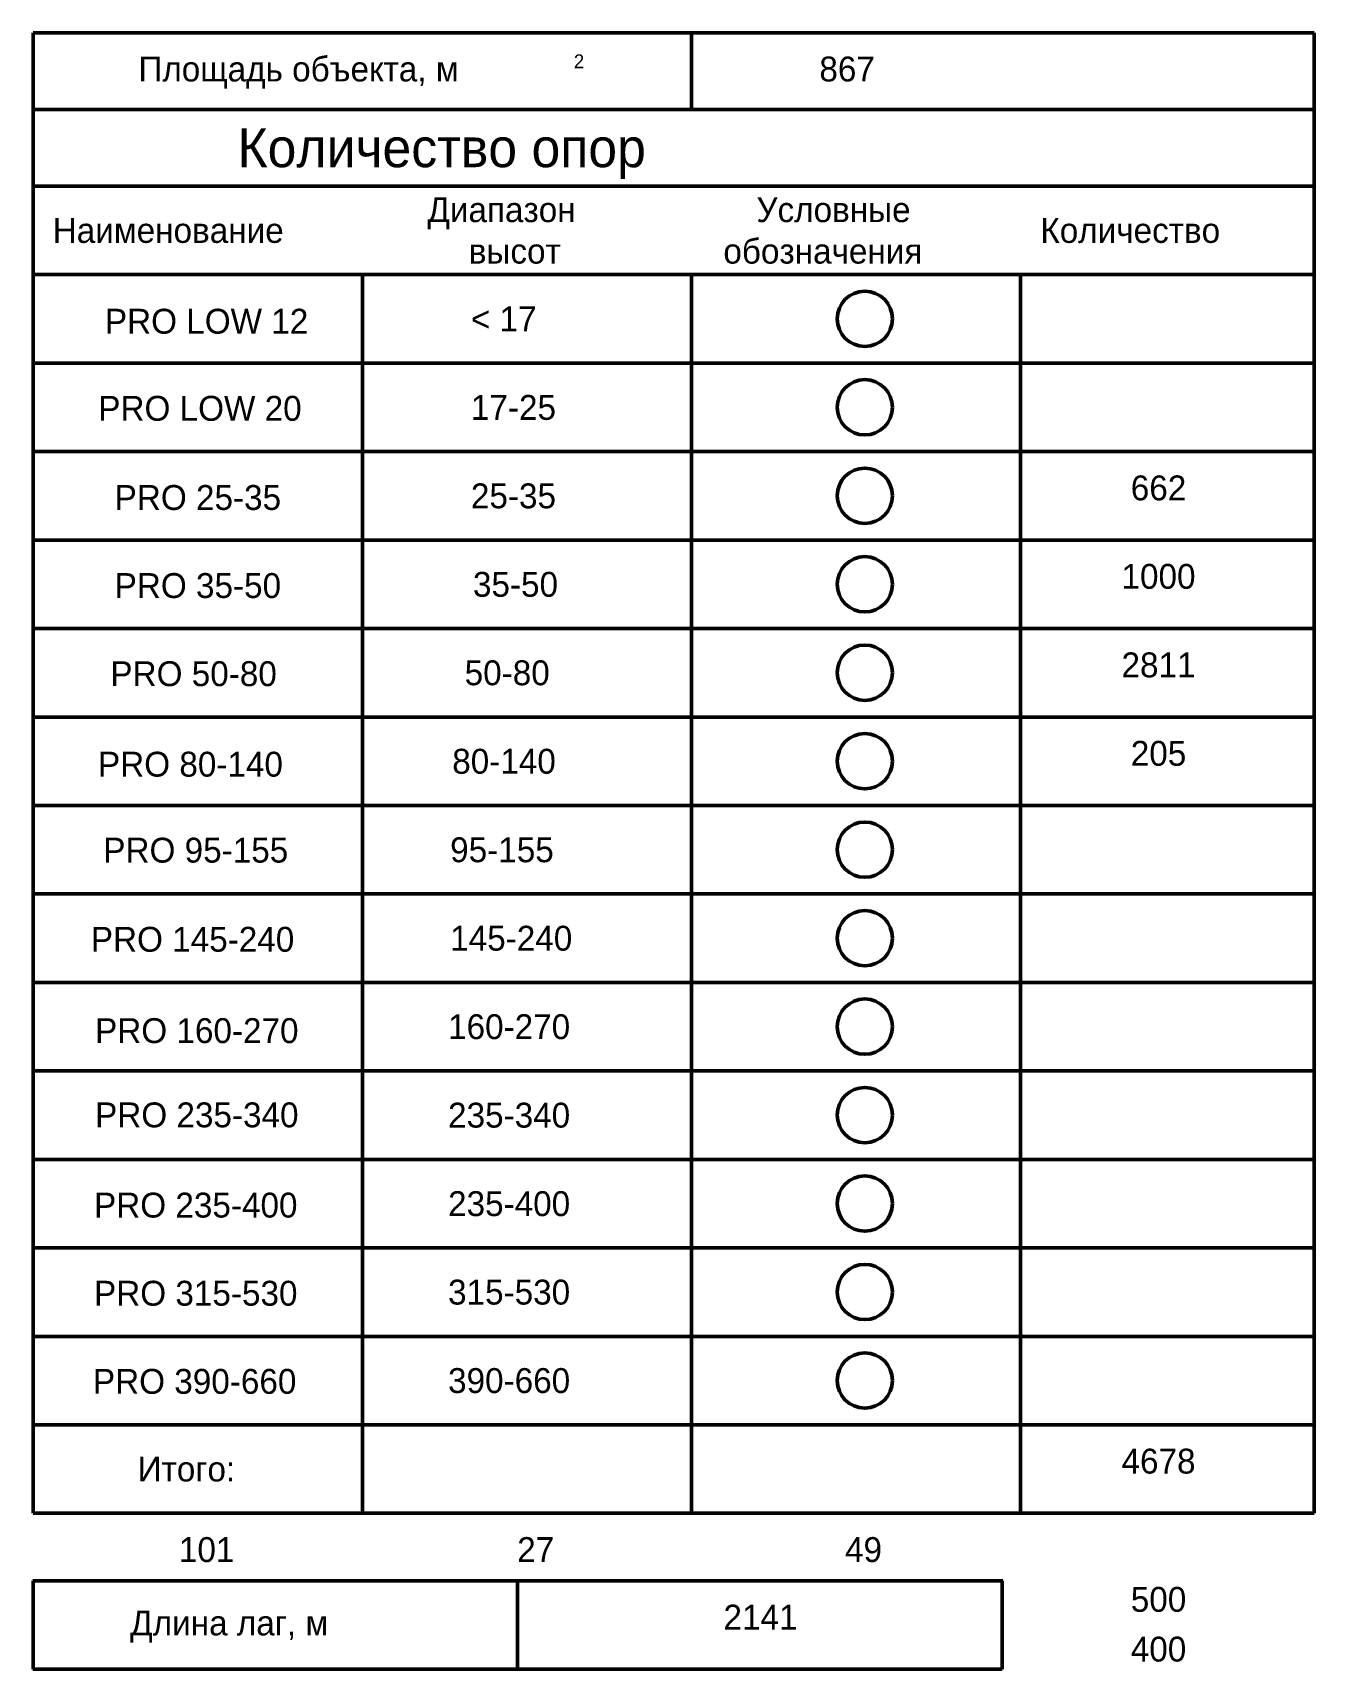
# Model space of a CAD drawing. Header units: millimetres. Extents: x 3543 to 601035, y -146359 to 38454.
# Drawn here: x 577858 to 601035, y -1859 to 27741 of the extents above; entities that cross this region are included whole.
import ezdxf
from ezdxf.enums import TextEntityAlignment as Align

# ---------------------------------------------------------------- set-up
doc = ezdxf.new("R2010")
doc.units = ezdxf.units.MM
doc.layers.add('контур', color=1, linetype='Continuous', lineweight=50)

# ---------------------------------------------------------------- blocks, each defined once
blk = doc.blocks.new('*U27')
at = {"color": 0}
for p, q in [((0, 0), (23168, 0)), ((0, 0), (0, -26779)), ((11903, 0), (11903, -1388)), ((23168, 0), (23168, -26779)), ((0, -1388), (23168, -1388)), ((0, -2776), (23168, -2776)), ((0, -4376), (23168, -4376)), ((5952, -4376), (5952, -26779)), ((11903, -4376), (11903, -26779)), ((17855, -4376), (17855, -26779)), ((0, -5976), (23168, -5976)), ((0, -7577), (23168, -7577)), ((0, -9177), (23168, -9177)), ((0, -10777), (23168, -10777)), ((0, -12377), (23168, -12377)), ((0, -13978), (23168, -13978)), ((0, -15578), (23168, -15578)), ((0, -17178), (23168, -17178)), ((0, -18778), (23168, -18778)), ((0, -20378), (23168, -20378)), ((0, -21979), (23168, -21979)), ((0, -23579), (23168, -23579)), ((0, -25179), (23168, -25179)), ((0, -26779), (23168, -26779)), ((-10, -28000), (17526, -28000)), ((0, -28000), (0, -29601)), ((0, -28000), (17535, -28000)), ((8758, -28000), (8758, -29601)), ((17526, -28000), (17526, -29601)), ((-10, -29601), (17526, -29601)), ((-10, -29601), (17526, -29601))]:
    blk.add_line(p, q, dxfattribs=at)
at = {"color": 221}
blk.add_circle((15039, -5175), 500, dxfattribs=at)
at = {"color": 2}
blk.add_circle((15039, -6775), 500, dxfattribs=at)
at = {"color": 1}
blk.add_circle((15039, -8375), 500, dxfattribs=at)
at = {"color": 92}
blk.add_circle((15039, -9976), 500, dxfattribs=at)
at = {"color": 131}
blk.add_circle((15039, -11576), 500, dxfattribs=at)
at = {"color": 30}
blk.add_circle((15039, -13176), 500, dxfattribs=at)
at = {"color": 160}
blk.add_circle((15039, -14776), 500, dxfattribs=at)
at = {"color": 60}
blk.add_circle((15039, -16377), 500, dxfattribs=at)
at = {"color": 134}
blk.add_circle((15039, -17977), 500, dxfattribs=at)
at = {"color": 42}
blk.add_circle((15039, -19577), 500, dxfattribs=at)
at = {"color": 26}
blk.add_circle((15039, -21177), 500, dxfattribs=at)
at = {"color": 82}
blk.add_circle((15039, -22777), 500, dxfattribs=at)
at = {"color": 163}
blk.add_circle((15039, -24378), 500, dxfattribs=at)
at = {"color": 0}
for s, height, p in [('Площадь объекта, м', 450, (1902, -881)), ('2', 250, (9777, -642)), ('Количество опор', 700, (3693, -2432)), ('Диапазон', 450, (7127, -3426)), ('Условные', 450, (13079, -3426)), ('Наименование', 450, (351, -3801)), ('Количество', 450, (18214, -3801)), ('высот', 450, (7877, -4176)), ('обозначения', 450, (12481, -4176)), ('< 17', 450, (7915, -5401)), ('17-25', 450, (7915, -7002)), ('25-35', 450, (7915, -8602)), ('35-50', 450, (7952, -10202)), ('50-80', 450, (7802, -11802)), ('80-140', 450, (7577, -13402)), ('95-155', 450, (7540, -15003)), ('145-240', 450, (7540, -16603)), ('160-270', 450, (7502, -18203)), ('235-340', 450, (7502, -19803)), ('235-400', 450, (7502, -21404)), ('315-530', 450, (7502, -23004)), ('390-660', 450, (7502, -24604)), ('Итого:', 450, (1888, -26204)), ('Длина лаг, м', 450, (1753, -28988))]:
    blk.add_text(s, height=height, dxfattribs=at).set_placement(p)
for s, p in [('PRO LOW 12', (3135, -5218)), ('PRO LOW 20', (3015, -6793)), ('PRO 25-35', (2977, -8406)), ('PRO 35-50', (2977, -9999)), ('PRO 50-80', (2900, -11593)), ('PRO 80-140', (2843, -13230)), ('PRO 95-155', (2939, -14785)), ('PRO 145-240', (2881, -16397)), ('PRO 160-270', (2958, -18049)), ('PRO 235-340', (2958, -19573)), ('PRO 235-400', (2939, -21205)), ('PRO 315-530', (2939, -22799)), ('PRO 390-660', (2919, -24393))]:
    blk.add_text(s, height=450, dxfattribs=at).set_placement(p, align=Align.MIDDLE)
at = {"linetype": 'ByBlock'}
for tag, p in [('AREA', (14719, -881)), ('1', (20351, -5258)), ('2', (20351, -6858)), ('3', (20351, -8458)), ('4', (20351, -10058)), ('5', (20351, -11659)), ('6', (20351, -13259)), ('7', (20351, -14859)), ('8', (20351, -16459)), ('9', (20351, -18059)), ('10', (20351, -19660)), ('11', (20351, -21260)), ('12', (20351, -22860)), ('13', (20351, -24460)), ('ITOG', (20351, -26061)), ('CHPOL', (3136, -27661)), ('DOSKA', (9087, -27661)), ('LAG', (15016, -27661)), ('VECTOR', (20351, -28561)), ('PERP', (20351, -29461))]:
    blk.add_attdef(tag, text='', height=450, dxfattribs=at).set_placement(p, align=Align.CENTER)
at = {"color": 0}
blk.add_attdef('LENGTH', text='', height=450, dxfattribs=at).set_placement((13152, -28882), align=Align.CENTER)

msp = doc.modelspace()

# ---------------------------------------------------------------- block references
at = {"layer": 'контур'}
msp.add_blockref('*U27', (577867.2, 27741.1), dxfattribs=at).add_auto_attribs({'3': '662', '4': '1000', '5': '2811', '6': '205', 'AREA': '867', 'ITOG': '4678', 'CHPOL': '101', 'DOSKA': '27', 'LAG': '49', 'VECTOR': '500', 'PERP': '400', 'LENGTH': '2141'})

doc.saveas('drawing.dxf')
